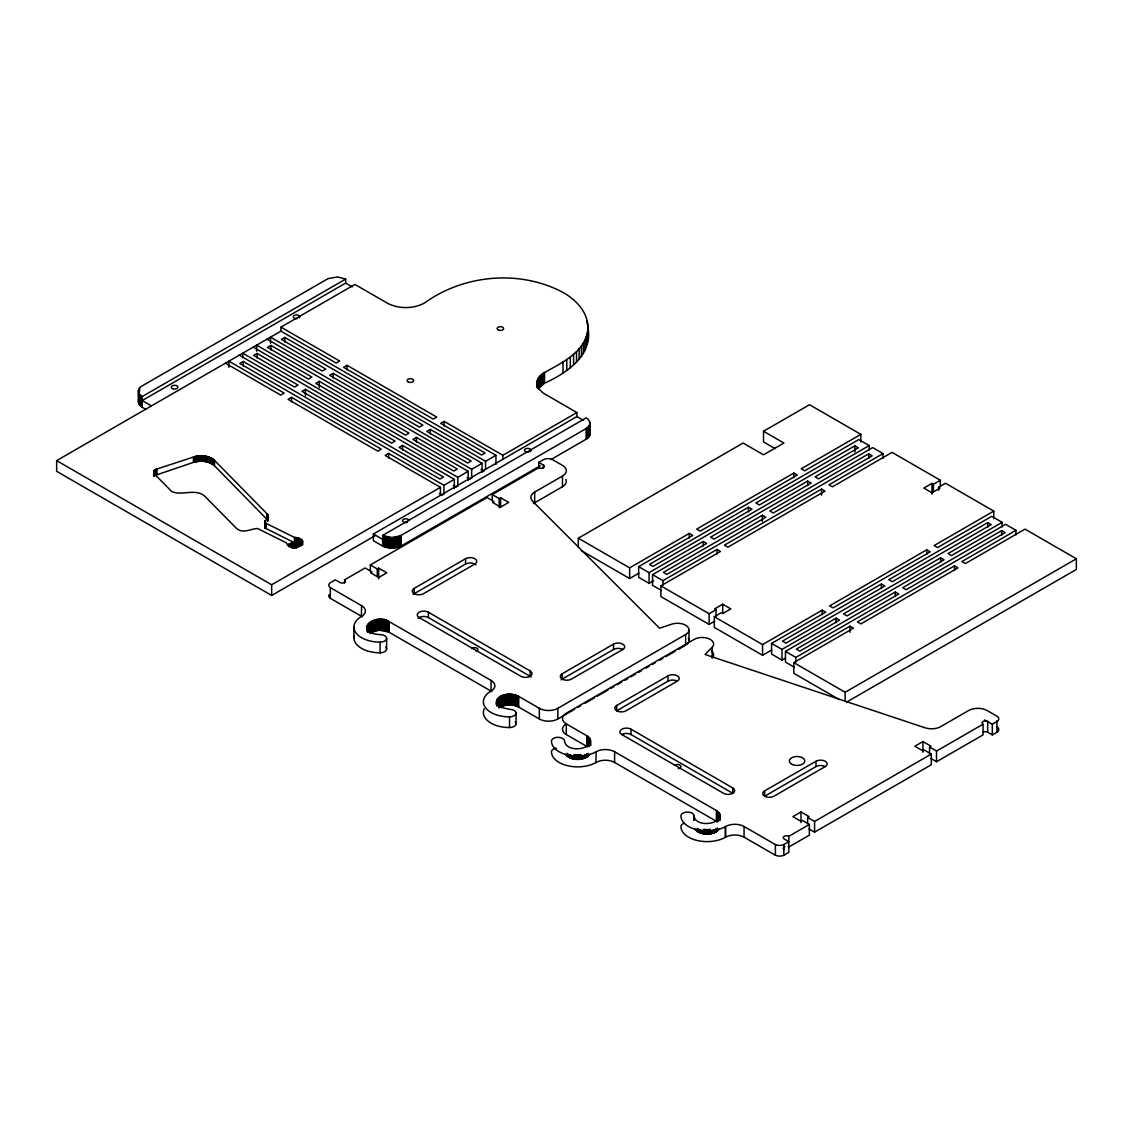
<?xml version="1.0" encoding="UTF-8"?>
<svg xmlns="http://www.w3.org/2000/svg" width="1133" height="1133" viewBox="0 0 1133 1133"><rect width="100%" height="100%" fill="white"/><g stroke="black" fill="none" stroke-linecap="round" stroke-linejoin="round"><path stroke-width="1.5" d="M362.362 616.848A13.086 7.549 0 0 0 361.583 616.366L330.312 598.281L330.312 587.602A6.543 3.781 0 0 1 330.312 582.744L335.311 579.841L339.957 582.518A3.272 1.884 0 0 0 344.574 582.518A3.272 1.884 0 0 0 344.574 579.841L365.123 567.973L372.063 571.981L370.618 572.816L378.705 577.49L386.792 572.816L378.705 568.143L377.261 568.978L370.321 564.97L487.063 497.585L493.988 501.579L492.543 502.415L500.644 507.088L508.731 502.415L500.644 497.755L499.2 498.577L492.26 494.583L538.77 467.702A3.272 1.884 0 0 0 543.401 467.702A3.272 1.884 0 0 0 543.401 465.04L538.77 462.363L538.77 468.467M344.574 582.9L344.574 579.841M353.921 637.879L353.921 627.2M491.821 691.597A13.086 7.549 0 0 0 491.042 691.102A13.086 7.549 0 0 0 491.042 680.423L389.27 621.663C374.343 611.324 353.992 633.404 380.079 634.593A6.543 3.767 0 0 1 386.622 638.361A6.543 3.767 0 0 1 380.079 642.142L378.649 642.114A26.158 15.097 0 0 1 355.691 632.511A26.158 15.097 0 0 1 361.399 616.479L361.583 605.688L330.312 587.602M367.021 631.18L367.106 626.11M367.234 630.189L367.234 625.614M367.432 631.237L367.432 625.133M367.673 632.285L367.673 624.665M367.97 631.832L367.97 624.198M368.31 631.378L368.31 623.745M368.707 630.939L368.707 623.306M369.16 632.044L369.16 622.895M369.655 633.163L369.655 622.484M370.194 622.102L370.194 632.781L379.13 630.189L388.633 632.002L491.042 691.102L491.042 680.423M370.321 571.074L370.321 564.97M370.774 632.412L370.774 621.734M371.397 632.072L371.397 621.394M372.049 631.761L372.049 621.082M372.743 631.463L372.743 620.785M373.465 631.208L373.465 620.53M374.216 630.968L374.216 620.289M374.995 630.769L374.995 620.077M375.788 630.585L375.788 619.907M376.609 630.444L376.609 619.765M377.261 576.612L377.261 568.978M377.445 630.33L377.445 619.638M378.28 630.245L378.28 619.567M378.705 578.821L378.705 568.143M379.13 630.189L379.13 619.51M354.119 635.91A26.158 15.097 0 0 0 378.649 652.792L380.079 652.82L380.079 642.142M379.994 630.175L379.994 619.496M380.844 630.175L380.844 619.496M381.694 630.231L381.694 619.553M382.543 630.302L382.543 619.624M383.379 630.415L383.379 619.737M384.2 630.557L384.2 619.878M385.008 630.727L385.008 620.048M385.786 630.925L385.786 620.247M386.622 649.039L386.622 638.361M386.537 631.152L386.537 620.473M387.274 631.407L387.274 620.728M387.968 631.704L387.968 621.011M388.633 632.002L388.633 621.323M389.27 632.341L389.27 621.663M428.387 612.217L530.102 670.934A6.543 3.781 0 0 1 530.102 676.274L428.387 617.556L428.387 612.217A6.543 3.781 0 0 0 419.139 612.217A6.543 3.781 0 0 0 419.139 617.556L520.854 676.274A6.543 3.781 0 0 0 530.102 676.274A6.543 3.781 0 0 1 531.136 677.067M492.26 500.687L492.26 494.583M496.466 704.882C495.022 693.495 511.408 692.15 518.73 696.413L539.35 708.309A13.086 7.549 0 0 0 557.847 708.309L685.635 634.537A11.443 6.614 0 0 0 686.626 625.841A11.443 6.614 0 0 0 671.827 624.141L659.576 628.22L532.581 501.225A13.086 7.549 0 0 1 534.663 492.104L562.478 476.044A13.086 7.549 0 0 0 562.478 465.366L552.649 459.701A6.543 3.781 0 0 0 543.401 459.701L538.77 462.363M496.481 704.386L496.693 700.364M496.891 705.986L496.891 699.882M497.132 705.505L497.132 699.401M497.429 705.038L497.429 698.948M497.769 704.599L497.769 698.495M498.166 705.675L498.166 698.055M498.619 706.78L498.619 697.631M499.115 707.913L499.115 697.234M499.2 507.74L499.2 498.577M499.653 696.837L499.653 707.516C505.318 704.103 512.881 704.06 518.73 707.091L539.35 718.988A13.086 7.549 0 0 0 557.847 718.988L574.587 709.329M516.082 723.789L516.082 713.11A6.543 3.767 0 0 0 509.538 709.329L500.361 707.162L500.234 696.483M500.644 506.904L500.644 497.755M500.857 706.822L500.857 696.144M501.508 706.51L501.508 695.818M502.202 706.213L502.202 695.535M502.925 705.944L502.925 695.265M503.675 705.717L503.675 695.039M504.454 705.505L504.454 694.826M505.247 705.335L505.247 694.656M506.069 705.179L506.069 694.501M506.904 705.066L506.904 694.387M507.74 704.981L507.74 694.302M508.604 704.924L508.604 694.246M509.453 704.91L509.453 694.232M484.202 708.706A26.158 15.097 0 0 0 508.108 727.542L509.538 727.556L509.538 716.877A6.543 3.767 0 0 0 516.082 713.11M510.303 704.924L510.303 694.246M511.167 704.967L511.167 694.288M512.003 705.052L512.003 694.373M512.838 705.151L512.838 694.472M513.66 705.293L513.66 694.614M514.467 705.462L514.467 694.784M515.246 705.661L515.246 694.982M516.011 705.901L516.011 695.223M516.733 706.156L516.733 695.478M517.427 706.44L517.427 695.761M518.093 706.751L518.093 696.073M518.73 707.091L518.73 696.413M530.102 676.274L530.102 670.934M533.416 503.619A13.086 7.549 0 0 1 534.663 502.783L534.663 492.104M539.35 718.988L539.35 708.309M543.401 468.085L543.401 465.04M557.847 718.988L557.847 708.309M622.782 649.464A6.543 3.781 0 0 0 613.534 649.464L562.195 679.106L562.195 673.767L613.534 644.125A6.543 3.781 0 0 1 622.782 644.125A6.543 3.781 0 0 1 622.782 649.464L571.443 679.106A6.543 3.781 0 0 1 562.195 679.106A6.543 3.781 0 0 0 561.147 679.899M534.663 502.783L562.478 486.723L562.478 476.044M613.534 649.464L613.534 644.125M685.635 634.537L685.635 645.215L678.03 649.606M688.991 640.442L688.991 629.764M800.989 822.629L800.989 811.95L809.089 816.624L807.645 817.46L807.645 823.564M800.989 811.95L792.902 816.624L800.989 821.298L802.447 820.462L809.373 824.47L809.373 835.148L788.823 847.002A3.272 1.884 0 0 0 788.143 846.705M814.585 832.146L814.585 821.467L931.312 754.068L931.312 764.747L814.585 832.146L809.033 828.945M922.928 752.241L922.928 741.563L931.029 746.222L929.57 747.058L929.57 754.691M996.927 726.876A6.543 3.781 0 0 1 996.927 732.215L992.31 734.892L992.31 724.214L987.679 721.537A3.272 1.884 0 0 0 983.062 721.537A3.272 1.884 0 0 0 983.062 724.214L983.062 734.892L936.509 761.744L936.509 751.066L929.57 747.058M375.065 535.753L271.679 595.448L56.65 471.314L56.65 460.635L280.927 331.148L280.927 327.14L354.912 284.425L387.274 303.12C398.575 309.068 412.979 309.068 424.266 303.12C463.85 274.498 519.735 269.385 563.002 292.427C576.513 299.976 589.528 313.728 587.715 330.354C584.784 352.42 561.501 362.914 544.506 372.53C539.492 375.108 535.824 380.461 536.844 386.254M538.416 378.04L538.416 388.718L544.506 383.209C566.387 373.338 593.48 355.238 587.9 327.14M151.454 405.897L142.192 400.558L345.664 283.094L345.664 279.086L337.549 276.905L328.003 278.647L142.192 385.871C137.32 387.755 137.32 394.681 142.192 396.55L142.192 407.229L146.157 409.523M550.964 459.573L586.894 438.783L589.5 435.893L589.755 432.622M264.697 521.477L265.731 523.163L294.438 537.424C314.252 539.266 292.201 554.504 286.394 542.834L257.46 528.474C250.719 528.785 242.476 534.351 236.174 528.077L206.433 497.897C197.029 486.893 182.413 496.509 171.72 491.524L154.272 473.821L153.975 470.946L156.481 469.175L193.417 457.038C200.357 454.956 208.869 455.367 214.477 460.38L267.374 514.113L268.068 517.668L264.697 521.477L265.051 528.02L294.438 542.764L287.343 545.129M138.807 399.935L138.807 403.844L142.192 407.229M382.657 535.385L391.905 537.594L400.303 535.824L586.115 428.586C591.001 426.716 591.001 419.791 586.115 417.907L382.657 535.385L382.657 546.064L391.905 548.273L400.303 546.503L540.257 465.748M589.981 754.238C584.146 761.206 570.947 761.206 565.211 754.139M719.441 828.988C713.606 835.942 700.421 835.956 694.671 828.889M566.302 734.552A13.086 7.549 0 0 1 566.302 723.874L587.517 736.153L587.517 746.831L566.302 734.552L566.302 723.874A13.086 7.549 0 0 1 566.302 713.195L694.104 639.423A11.443 6.614 0 0 1 709.159 638.842A11.443 6.614 0 0 1 712.105 647.396L705.038 654.463L925.01 727.783A13.086 7.549 0 0 0 940.787 726.593L968.602 710.533A13.086 7.549 0 0 1 987.112 710.533L996.927 716.198A6.543 3.781 0 0 1 996.927 721.537L992.31 724.214M267.926 520.359L214.477 465.72C208.869 460.706 200.357 460.295 193.417 462.377L154.584 475.591L154.725 470.124M265.773 525.74L264.74 527.596M809.373 824.47L788.823 836.324A3.272 1.884 0 0 0 784.206 836.324A3.272 1.884 0 0 0 784.206 839.001L788.837 841.677L783.809 844.567A6.543 3.781 0 0 1 775.397 844.567L744.069 826.509A13.086 7.549 0 0 0 725.573 826.509L725.389 826.623A26.158 15.097 0 0 1 697.616 829.908A26.158 15.097 0 0 1 680.961 816.666L680.933 815.831A6.543 3.767 0 0 1 687.462 812.049A6.543 3.767 0 0 1 694.005 815.831C695.945 829.781 729.879 822.77 716.396 810.534L614.61 751.76A13.086 7.549 0 0 0 596.114 751.76L595.916 751.873A26.158 15.097 0 0 1 568.157 755.159A26.158 15.097 0 0 1 551.502 741.917L551.474 741.081A6.543 3.767 0 0 1 558.003 737.314A6.543 3.767 0 0 1 564.546 741.081C566.443 754.536 599.315 748.729 587.517 736.153M142.192 396.55L345.664 279.086M243.241 361.455L239.771 363.452L440.001 479.047L443.456 477.05L243.241 361.455L243.241 366.03M257.106 353.439L253.636 355.436L453.866 471.045L457.335 469.034L257.106 353.439L257.106 358.014M270.985 345.423L267.515 347.434L467.745 463.029L471.201 461.032L270.985 345.423L270.985 350.012M284.85 337.422L281.381 339.418L481.61 455.027L485.08 453.016L284.85 337.422L284.85 341.996M291.563 397.357L288.094 399.354L377.799 451.146L381.269 449.15L291.563 397.357L291.563 401.932M305.428 389.341L301.959 391.352L391.678 443.145L395.134 441.134L305.428 389.341L305.428 395.445M319.308 381.339L315.838 383.336L405.543 435.129L409.013 433.132L319.308 381.339L319.308 387.444M333.173 373.324L329.703 375.335L419.422 427.127L422.878 425.116L333.173 373.324L333.173 377.912M347.052 365.322L343.582 367.319L433.288 419.111L436.757 417.114L347.052 365.322L347.052 369.896M454.333 488.465L454.333 479.316L443.924 485.321L388.661 453.427L385.192 455.424L440.454 487.332L440.454 494.951M468.198 480.463L468.198 471.314L457.803 477.319L402.541 445.411L399.071 447.408L454.333 479.316M482.077 472.447L482.077 463.298L471.668 469.303L416.406 437.409L412.936 439.406L468.198 471.314M495.942 464.445L495.942 455.296L485.547 461.301L430.285 429.393L426.815 431.39L482.077 463.298M536.844 383.209L538.416 388.378L542.962 392.91L576.867 412.568L502.882 455.296L444.15 421.391L440.68 423.388L495.942 455.296M56.65 460.635L271.679 584.77L440.454 487.332M382.657 546.064L373.408 540.724L373.408 534.04L576.867 416.576L583.481 420.4M475.874 564.829A6.543 3.781 0 0 0 465.578 564.05L414.239 593.692A6.543 3.781 0 0 1 414.239 588.353L465.578 558.711A6.543 3.781 0 0 1 474.826 558.711A6.543 3.781 0 0 1 474.826 564.05L423.487 593.692A6.543 3.781 0 0 1 414.239 593.692A6.543 3.781 0 0 0 413.191 594.471M578.297 547.352L578.297 538.203L743.121 443.031L763.515 454.815L783.909 443.031L763.515 431.262L809.5 404.722L860.853 434.364L860.853 441.997M638.828 573.227L629.651 578.524L629.651 567.845L689.303 533.416L692.773 535.413L638.658 566.656L638.658 577.334L649.067 583.339L653.571 580.733M793.808 473.07L696.696 529.139L700.166 531.136L797.278 475.081L793.808 473.07L793.808 477.644M860.853 434.364L801.201 468.807L804.671 470.804L858.772 439.576L869.181 445.581L869.181 450.155M748.488 507.244L649.535 564.376L653.005 566.387L751.958 509.255L748.488 507.244L748.488 511.819M854.849 445.85L755.881 502.981L759.351 504.978L858.318 447.847L854.849 445.85L854.849 451.94M638.658 566.656L649.067 572.661L703.168 541.418L706.638 543.415L652.537 574.658L652.537 585.336L661.46 590.491M807.673 481.086L710.575 537.141L714.031 539.152L811.143 483.083L807.673 481.086L807.673 485.66M869.181 445.581L815.08 476.809L818.55 478.82L872.651 447.577L883.046 453.582L883.046 458.157M762.367 515.26L663.4 572.392L666.87 574.389L765.823 517.257L762.367 515.26L762.367 521.364M868.714 453.851L769.76 510.983L773.23 512.98L872.183 455.848L868.714 453.851L868.714 458.426M652.537 574.658L662.947 580.663L717.047 549.434L720.517 551.431L660.865 585.874L660.865 596.553L709.116 624.41L714.668 621.21M821.552 489.088L724.44 545.157L727.91 547.154L825.022 491.099L821.552 489.088L821.552 495.192M883.046 453.582L828.945 484.825L832.415 486.822L892.068 452.379L940.333 480.25L940.333 486.34M491.042 691.102L490.858 691.215A26.158 15.097 0 0 0 485.151 707.247A26.158 15.097 0 0 0 508.108 716.863L509.538 716.877M771.757 649.974L762.58 655.285L714.314 627.413L714.314 616.734L721.254 612.726L722.698 613.562L730.799 608.888L722.698 604.229L714.611 608.888L716.056 609.724L716.056 617.358M933.394 491.878L933.394 484.244L931.949 483.409L923.848 488.082L931.949 492.756L940.036 488.082L938.591 487.247L938.591 490.306M933.394 484.244L940.333 480.25M709.116 624.41L709.116 613.732L716.056 609.724M938.591 487.247L945.531 483.253L993.797 511.11L993.797 518.744M577.632 707.573L580.663 705.817M585.237 703.182L594.358 697.914M597.403 696.158L608.053 690.011M611.098 688.255L614.143 686.499M617.188 684.743L621.748 682.108M624.793 680.352L627.824 678.596M630.869 676.84L635.443 674.206M638.474 672.45L641.519 670.679M646.079 668.045L649.124 666.289M652.169 664.533L655.214 662.777M659.774 660.142L662.819 658.386M665.864 656.63L674.985 651.362M616.692 705.477L668.045 675.82A6.543 3.781 0 0 1 677.293 675.82A6.543 3.781 0 0 1 677.293 681.16L625.94 710.816A6.543 3.781 0 0 1 616.692 710.816A6.543 3.781 0 0 1 616.692 705.477L616.692 710.816L668.045 681.16A6.543 3.781 0 0 1 677.293 681.16M714.314 616.734L762.58 644.592L822.232 610.163L825.702 612.16L771.601 643.402L771.601 654.081L782.011 660.086L785.013 658.344M926.737 549.817L829.625 605.886L833.095 607.897L930.207 551.828L926.737 549.817L926.737 554.405M993.797 511.11L934.144 545.554L937.6 547.551L991.715 516.322L1002.11 522.327L1002.11 526.902M881.417 583.991L782.464 641.122L785.934 643.133L884.887 586.002L881.417 583.991L881.417 588.579M987.778 522.596L888.824 579.728L892.294 581.725L991.248 524.593L987.778 522.596L987.778 527.171M771.601 643.402L782.011 649.407L836.112 618.165L839.581 620.176L785.466 651.404L785.466 662.083L794.389 667.238M940.617 557.833L843.504 613.902L846.974 615.899L944.086 559.829L940.617 557.833L940.617 562.407M1002.11 522.327L948.009 553.555L951.479 555.567L1005.58 524.324L1015.989 530.329L1015.989 534.903M556.317 748.12A6.543 3.767 0 0 0 551.474 751.76L551.502 752.595A26.158 15.097 0 0 0 568.157 765.851A26.158 15.097 0 0 0 595.916 762.551L596.114 762.438A13.086 7.549 0 0 1 614.61 762.438L717.515 821.949L717.515 811.27M895.297 592.007L796.343 649.138L799.813 651.135L898.766 594.004L895.297 592.007L895.297 596.581M1001.657 530.598L902.689 587.73L906.159 589.741L1005.127 532.609L1001.657 530.598L1001.657 535.173M785.466 651.404L795.876 657.409L849.977 626.181L853.446 628.178L793.794 662.621L793.794 673.299L839.1 699.458M954.482 565.834L857.384 621.904L860.839 623.915L957.952 567.845L954.482 565.834L954.482 570.423M1015.989 530.329L961.889 561.571L965.358 563.568L1025.011 529.125L1076.35 558.781L1076.35 569.46L846.677 702.063M845.147 701.412L845.147 692.263L1076.35 558.781M764.648 790.891L815.987 761.249A6.543 3.781 0 0 1 825.235 761.249A6.543 3.781 0 0 1 825.235 766.588L773.896 796.23A6.543 3.781 0 0 1 764.648 796.23A6.543 3.781 0 0 1 764.648 790.891L764.648 796.23L815.987 766.588A6.543 3.781 0 0 1 825.235 766.588M684.205 823.238A6.543 3.767 0 0 0 680.933 826.509L680.961 827.345A26.158 15.097 0 0 0 697.616 840.587A26.158 15.097 0 0 0 725.389 837.301L725.573 837.188A13.086 7.549 0 0 1 744.069 837.188L775.397 855.245A6.543 3.781 0 0 0 783.809 855.245L788.837 852.356L788.823 836.324M922.928 741.563L914.841 746.222L922.928 750.896L924.372 750.06L931.312 754.068M936.509 751.066L983.062 724.214M775.17 448.668L763.515 441.941L763.515 431.262M345.664 283.094L352.264 286.904M983.062 732.215A3.272 1.884 0 0 1 987.679 732.215L992.31 734.892M280.927 327.14L339.645 361.045L336.175 363.056L280.927 331.148M267.048 339.149L322.31 371.058L325.78 369.061L270.518 337.152L270.518 343.257M481.058 469.388L484.046 471.116M253.183 347.165L308.431 379.073L311.901 377.062L256.639 345.168L256.639 351.258M578.297 538.203L629.651 567.845M660.865 585.874L709.116 613.732M793.794 662.621L845.147 692.263M467.193 477.404L470.181 479.117M581.314 550.624L629.651 578.524M239.304 355.181L294.566 387.075L298.036 385.078L242.774 353.17L242.774 357.745M930.958 758.543L936.509 761.744M453.313 485.406L456.302 487.133M225.439 363.183L280.687 395.091L284.156 393.08L228.894 361.186L228.894 367.29M439.448 493.421L442.436 495.135M373.408 534.04L382.657 539.393M807.645 817.46L814.585 821.467M631.039 729.213L732.768 787.945L732.768 793.284A6.543 3.781 0 0 1 723.52 793.284L621.79 734.552A6.543 3.781 0 0 1 621.79 729.213A6.543 3.781 0 0 1 631.039 729.213L631.039 734.552L732.768 793.284A6.543 3.781 0 0 0 732.768 787.945M500.361 707.162L497.486 704.726L496.466 701.837M587.715 334.617L587.9 337.818M996.927 720.772L996.927 732.215M987.679 721.537L987.679 732.215M931.949 483.409L931.949 494.087M849.977 626.181L849.977 632.285M836.112 618.165L836.112 622.739M822.232 610.163L822.232 614.737M815.987 761.249L815.987 766.588M795.876 657.409L795.876 661.984M784.206 845.105L784.206 849.679A3.272 1.884 0 0 1 784.886 846.705M783.809 844.567L783.809 855.245M782.011 649.407L782.011 660.086M775.397 844.567L775.397 855.245M762.58 644.592L762.58 655.285M744.069 826.509L744.069 837.188M725.573 826.509L725.573 837.188M725.389 826.623L725.389 837.301M722.698 604.229L722.698 613.378M719.922 814.415L719.894 820.405M719.738 813.933L719.738 820.023M719.497 813.452L719.497 819.556M719.2 812.984L719.2 819.088M718.846 812.531L718.846 820.165M718.449 812.106L718.449 821.255M718.01 811.681L718.01 820.83M717.401 828.096L717.401 831.14M717.047 549.434L717.047 554.009M716.977 810.888L716.977 821.567M716.849 828.478L716.849 831.523M716.396 810.534L716.396 821.213M716.268 828.832L716.268 831.891M715.631 829.172L715.631 832.217M714.965 829.483L714.965 832.528M714.272 829.767L714.272 832.812M713.535 830.022L713.535 833.081M712.784 830.248L712.784 833.307M712.105 647.396L712.105 658.075A11.443 6.614 0 0 0 711.666 651.064M712.006 830.461L712.006 833.506M711.198 830.631L711.198 833.676M710.377 829.243L710.377 833.817M709.541 829.342L709.541 833.93M708.692 829.427L708.692 834.001M707.842 829.469L707.842 834.044M706.992 829.483L706.992 834.058M706.128 829.469L706.128 834.044M705.278 829.413L705.278 833.987M704.443 829.328L704.443 833.902M703.607 829.214L703.607 833.789M703.168 541.418L703.168 545.993M702.786 830.588L702.786 833.647M701.993 830.418L701.993 833.463M701.214 830.206L701.214 833.265M700.463 829.965L700.463 833.024M699.741 829.71L699.741 832.755M699.047 829.413L699.047 832.472M698.395 829.101L698.395 832.146M697.772 828.761L697.772 831.806M697.192 828.393L697.192 831.452M694.232 817.247L694.232 820.306M694.005 815.831L694.005 820.405M689.303 533.416L689.303 537.991M668.045 675.82L668.045 681.16M662.947 580.663L662.947 585.237M649.067 572.661L649.067 583.339M614.61 751.76L614.61 762.438M596.114 751.76L595.916 762.551M590.605 740.146L590.675 745.217M590.279 739.183L590.435 745.656M590.038 738.716L590.038 744.806M589.896 422.595L589.896 434.59M589.755 421.943L589.755 435.242M589.741 738.249L589.741 744.353M589.5 425.201L589.5 435.893M589.387 737.795L589.387 745.415M589.16 425.838L589.16 436.517M588.99 737.356L588.99 746.505M588.721 426.447L588.721 437.126M588.551 736.932L588.551 746.095M588.197 427.028L588.197 437.706M588.055 736.535L588.055 745.684M587.942 753.346L587.942 756.405M587.715 323.939L587.715 341.033M587.588 427.58L587.588 438.259M587.39 753.728L587.39 756.787M587.163 320.738L587.163 323.783M587.163 333.555L587.163 344.234M586.894 428.104L586.894 438.783M586.936 735.784L586.936 746.463M586.809 754.096L586.809 757.141M586.257 336.713L586.257 347.392M586.115 428.586L586.115 439.278M586.172 754.422L586.172 757.481M585.506 754.734L585.506 757.793M585.01 339.843L585.01 350.522M584.812 755.017L584.812 758.076M584.076 755.286L584.076 758.331M583.396 342.917L583.396 353.595M583.325 755.513L583.325 758.558M582.546 755.711L582.546 758.756M581.739 755.881L581.739 758.94M581.427 345.919L581.427 356.598M580.917 754.493L580.917 759.068M580.082 754.606L580.082 759.181M579.232 754.677L579.232 759.266M579.133 348.851L579.133 359.529M578.382 754.734L578.382 759.308M577.533 754.734L577.533 759.322M576.867 412.568L576.867 416.576M576.669 754.72L576.669 759.294M576.513 351.683L576.513 362.362M575.819 754.663L575.819 759.252M574.983 754.592L574.983 759.167M574.148 754.465L574.148 759.053M573.567 354.417L573.567 365.095M573.326 755.853L573.326 758.898M572.533 755.669L572.533 758.728M571.754 755.47L571.754 758.515M571.004 755.229L571.004 758.274M570.324 357.022L570.324 367.701M570.281 754.96L570.281 758.019M569.587 754.677L569.587 757.722M567.732 753.657L567.732 756.702M567.194 753.275L567.194 756.32M566.797 359.501L566.797 370.179M563.002 361.852L563.002 372.53M544.506 372.53L544.506 383.209M542.962 373.493L542.962 384.172M541.574 374.541L541.574 385.22M540.342 375.66L540.342 386.339M539.294 376.822L539.294 387.5M537.736 379.3L537.736 388.449M537.24 380.575L537.24 386.679M536.943 381.892L536.943 387.571M502.882 455.296L502.882 459.29M485.547 461.301L485.547 468.92M471.668 469.303L471.668 478.466M465.578 558.711L465.578 564.05M457.803 477.319L457.803 486.468M444.15 421.391L444.15 425.966M443.924 485.321L443.924 494.484M430.285 429.393L430.285 433.967M416.406 437.409L416.406 441.983M414.239 588.353L414.239 593.692M402.541 445.411L402.541 449.985M401.153 535.385L401.153 546.064M400.303 535.824L400.303 546.503M399.411 536.235L399.411 546.913M398.448 536.589L398.448 547.267M397.428 536.886L397.428 547.565M396.38 537.141L396.38 547.82M395.29 537.339L395.29 548.018M394.171 537.481L394.171 548.16M393.038 537.566L393.038 548.245M391.905 537.594L391.905 548.273M390.758 537.566L390.758 548.245M389.625 537.481L389.625 548.16M388.661 453.427L388.661 458.001M388.52 537.339L388.52 548.018M387.429 537.141L387.429 547.82M386.381 536.886L386.381 547.565M385.362 536.589L385.362 547.267M384.399 536.235L384.399 546.913M383.492 535.824L383.492 546.503M302.596 541.305L302.709 544.959M302.341 540.724L302.341 543.769M301.959 540.158L301.959 544.732M301.463 539.634L301.463 545.738M300.854 539.138L300.854 545.242M300.146 538.699L300.146 546.333M299.339 538.317L299.339 545.936M298.461 537.991L298.461 547.14M297.512 537.736L297.512 546.885M296.52 537.552L296.52 548.23M295.486 537.439L295.486 548.117M294.438 537.424L294.438 548.103M293.659 542.764L293.659 548.103M292.895 542.82L292.895 548.16M292.13 542.934L292.13 548.273M291.393 543.089L291.393 547.083M290.685 543.274L290.685 547.281M290.006 543.5L290.006 546.177M289.368 543.769L289.368 546.432M288.773 544.067L288.773 546.729M271.679 584.77L271.679 595.448M268.068 515.388L268.252 519.013M267.841 514.835L267.827 520.897M267.629 514.467L267.615 521.265M267.374 514.113L267.515 519.622M267.246 513.943L267.246 519.282M265.731 523.163L265.731 528.502M265.533 523.064L265.533 528.403M265.391 520.642L265.349 528.275M265.08 520.897L265.193 528.162M264.952 521.038L264.924 527.879M214.477 460.38L214.477 465.72M214.222 460.125L214.222 465.465M213.953 459.871L213.953 465.224M213.67 459.63L213.67 464.969M213.372 459.403L213.372 464.742M213.061 459.177L213.061 464.516M212.735 458.95L212.735 464.289M212.395 458.723L212.395 464.063M212.041 458.525L212.041 463.864M211.687 458.313L211.687 463.652M211.319 458.114L211.319 463.454M210.936 457.93L210.936 463.27M210.54 457.746L210.54 463.085M210.129 457.562L210.129 462.915M209.718 457.406L209.718 462.746M209.293 457.236L209.293 462.576M208.869 457.095L208.869 462.434M208.415 456.953L208.415 462.292M207.976 456.811L207.976 462.151M207.523 456.684L207.523 462.023M207.056 456.571L207.056 461.91M206.588 456.457L206.588 461.797M206.107 456.358L206.107 461.697M205.625 456.273L205.625 461.613M205.144 456.188L205.144 461.528M204.662 456.117L204.662 461.457M204.167 456.047L204.167 461.386M203.671 455.99L203.671 461.329M203.161 455.948L203.161 461.287M202.665 455.919L202.665 461.258M202.156 455.891L202.156 461.23M201.66 455.877L201.66 461.216M201.15 455.863L201.15 461.202M200.64 455.877L200.64 461.216M200.144 455.877L200.144 461.216M199.635 455.905L199.635 461.244M199.139 455.933L199.139 461.273M198.629 455.976L198.629 461.315M198.133 456.033L198.133 461.372M197.638 456.089L197.638 461.428M197.156 456.16L197.156 461.499M196.66 456.231L196.66 461.57M196.179 456.316L196.179 461.655M195.697 456.415L195.697 461.754M195.23 456.528L195.23 461.867M194.763 456.641L194.763 461.981M194.309 456.769L194.309 462.108M193.856 456.896L193.856 462.236M193.417 457.038L193.417 462.377M156.722 469.09L156.722 474.43M156.481 469.175L156.481 474.515M156.255 469.26L156.255 474.6M156.042 469.345L156.042 474.685M155.83 469.444L155.83 474.784M155.632 469.544L155.632 474.883M155.433 469.657L155.235 475.109M155.065 469.883L155.065 475.223M154.895 469.997L154.895 475.336M154.442 470.393L154.315 475.86M154.187 470.662L154.074 474.812M153.975 470.946L153.861 475.917M153.819 471.243L153.621 475.86M141.427 396.068L141.427 406.747M140.733 395.544L140.733 406.223M140.124 394.992L140.124 405.671M139.586 388.024L139.586 391.069M139.586 394.411L139.586 405.09M139.161 393.802L139.161 404.481M138.807 393.165L138.807 403.844M138.566 389.908L138.566 403.206M138.41 390.559L138.41 402.555M407.455 522.313A3.272 1.884 0 0 1 402.739 521.336A3.272 1.884 0 0 1 405.232 518.815A3.272 1.884 0 0 1 409.084 520.67M530.881 450.807A3.272 1.884 0 0 1 530.003 451.642M528.516 452.109A3.272 1.884 0 0 1 524.508 450.566A3.272 1.884 0 0 1 527.525 448.399A3.272 1.884 0 0 1 531.009 450.325M299.579 317.481A3.272 1.884 0 0 1 299.169 317.92M297.016 318.656A3.272 1.884 0 0 1 293.305 317.084A3.272 1.884 0 0 1 296.039 314.932A3.272 1.884 0 0 1 299.763 316.518M385.744 647.155A6.543 3.767 0 0 1 380.079 652.82M361.583 605.688A13.086 7.549 0 0 1 361.583 616.366M330.312 598.281A6.543 3.781 0 0 1 329.179 594.556M688.354 638.375A11.443 6.614 0 0 1 686.825 644.408M565.863 479.429A13.086 7.549 0 0 1 562.478 486.723M515.203 721.905A6.543 3.767 0 0 1 509.538 727.556M562.195 679.106A6.543 3.781 0 0 1 562.195 673.767M418.091 618.335A6.543 3.781 0 0 1 428.387 617.556M471.725 648.614A3.342 1.926 0 0 1 476.979 648.218A3.342 1.926 0 0 1 476.285 651.248M984.393 720.007A13.086 7.549 0 0 1 987.112 721.211M621.79 734.552A6.543 3.781 0 0 1 631.039 734.552M674.362 765.299A3.682 2.124 0 0 1 680.338 765.412A3.682 2.124 0 0 1 678.228 768.641M172.867 388.789A3.272 1.884 0 0 0 177.867 387.259A3.272 1.884 0 0 0 173.066 385.517A3.272 1.884 0 0 0 172.867 388.789M408.163 381.92A3.272 1.884 0 0 0 413.587 380.957A3.272 1.884 0 0 0 409.438 378.734A3.272 1.884 0 0 0 408.163 381.92M498.605 330.142A3.272 1.884 0 0 0 503.661 328.683A3.272 1.884 0 0 0 498.945 326.885A3.272 1.884 0 0 0 498.605 330.142M792.392 764.52A7.719 4.461 0 0 0 804.727 761.518A7.719 4.461 0 0 0 794.049 756.858A7.719 4.461 0 0 0 792.392 764.52"/></g></svg>
